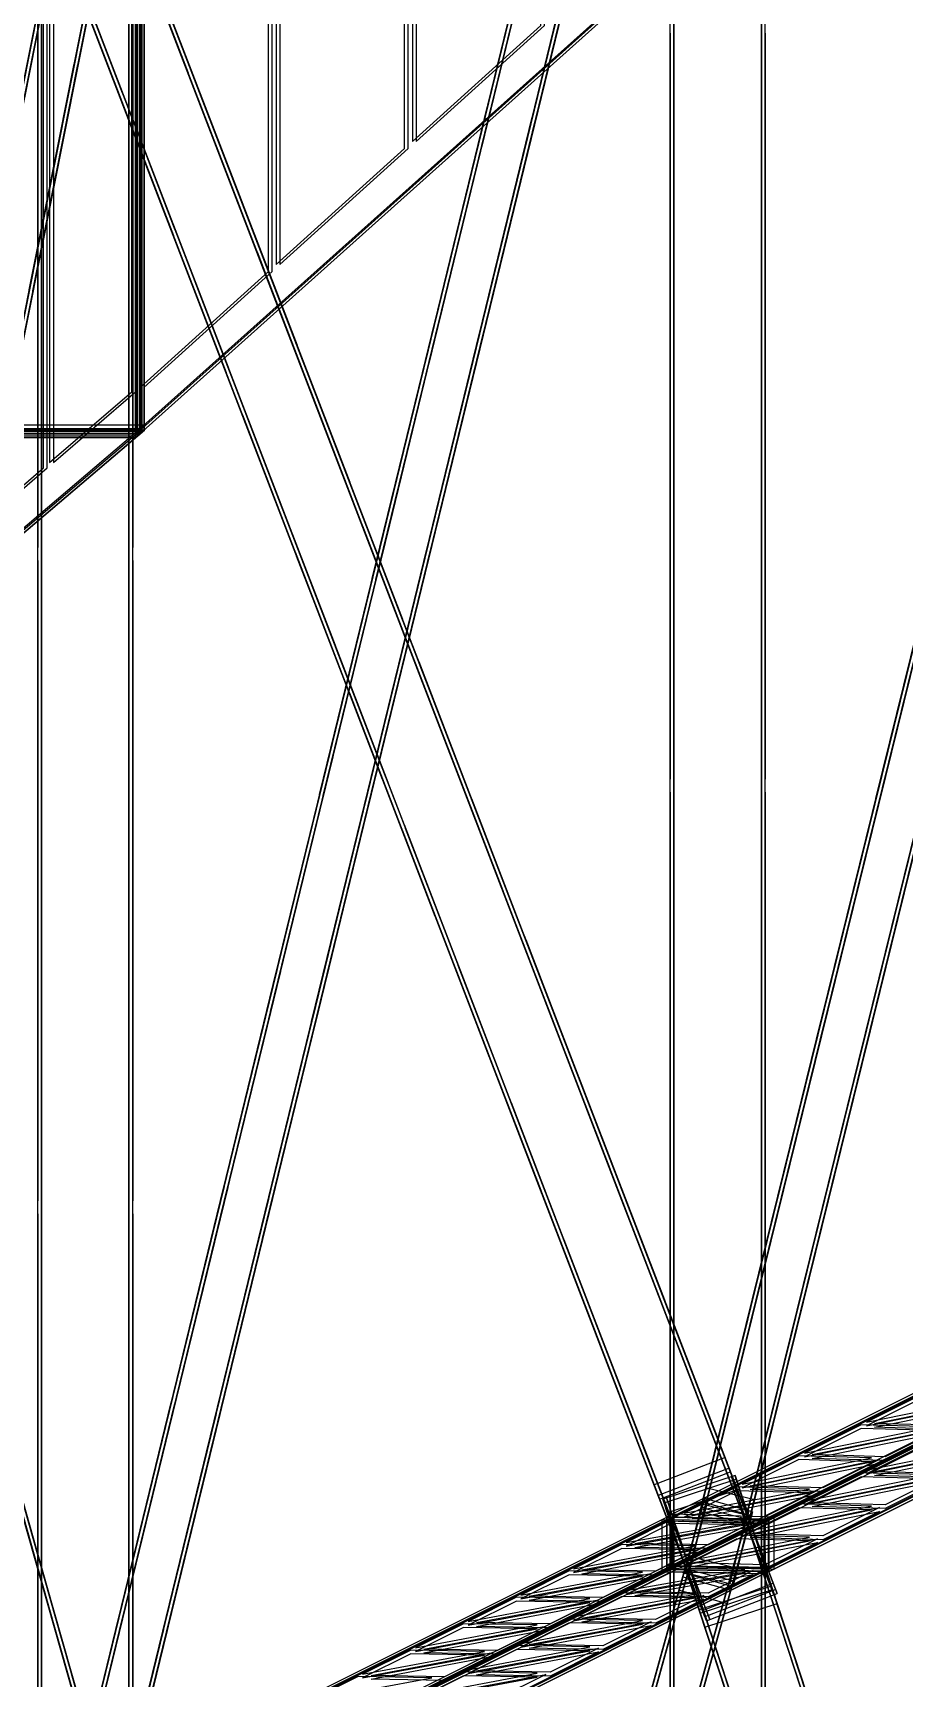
# Model space of a CAD drawing. Header units: millimetres. Extents: x -52000 to 48850, y -48850 to 51750.
# Drawn here: x 16280 to 19948, y 9019 to 15943 of the extents above; entities that cross this region are included whole.
import ezdxf

# ---------------------------------------------------------------- set-up
doc = ezdxf.new("R2010")
doc.units = ezdxf.units.MM
doc.layers.add('D-STR-STRC', color=7, linetype='Continuous', lineweight=25)

msp = doc.modelspace()

# ---------------------------------------------------------------- linework, layer by layer
at = {"layer": 'D-STR-STRC'}
for points in [[(22236.1, 22471.3), (22165.2, 22184.1), (19025.8, 9463.1), (19096.6, 9750.3)], [(22251.6, 22467.5), (22180.7, 22180.3), (19041.3, 9459.3), (19112.2, 9746.5)], [(22424.4, 22424.8), (22353.5, 22137.6), (19214.1, 9416.6), (19285, 9703.8)], [(22439.9, 22421), (22369.1, 22133.8), (19229.6, 9412.8), (19300.5, 9700)], [(19581.5, 16823.6), (19581.5, 19597.2), (16714.2, 16729.9), (16714.2, 14256.3)], [(19597.2, 16823.6), (19597.2, 19597.2), (16729.9, 16729.9), (16729.9, 14256.3)], [(19100, 19347.1), (19022.3, 19028.9), (16359.2, 8115.8), (16436.8, 8434)], [(19115.5, 19343.4), (19037.8, 19025.1), (16374.7, 8112), (16452.4, 8430.2)], [(19288.4, 19301.2), (19210.8, 18982.9), (16547.6, 8069.8), (16625.3, 8388)], [(19304, 19297.4), (19226.3, 18979.1), (16563.2, 8066), (16640.8, 8384.2)], [(18979.1, -19163.1), (18979.1, -19163.1), (18979.1, 19163.1), (18979.1, 19163.1)], [(19347.1, -19163.1), (19347.1, -19163.1), (19347.1, 19163.1), (19347.1, 19163.1)], [(18418, 15974.8), (18418, 18240.8), (17877.7, 17704.5), (17877.7, 15486.9)], [(18433.8, 15974.8), (18433.8, 18240.8), (17893.4, 17704.5), (17893.4, 15486.9)], [(17844.6, 15457), (17844.6, 17671.7), (17304.2, 17135.4), (17304.2, 14969)], [(17860.3, 15457), (17860.3, 17671.7), (17319.9, 17135.4), (17319.9, 14969)], [(17271.1, 14939.1), (17271.1, 17102.6), (16730.8, 16566.3), (16730.8, 14451.2)], [(17286.8, 14939.1), (17286.8, 17102.6), (16746.5, 16566.3), (16746.5, 14451.2)], [(19399.1, 9369.4), (19195.9, 9897.2), (16532.8, 16815.7), (16736, 16287.8)], [(19414, 9375.1), (19210.9, 9903), (16547.7, 16821.4), (16750.9, 16293.6)], [(16711.3, 16711.3), (14240.5, 16711.3), (14240.5, 14240.5), (16711.3, 14240.5)], [(16719.9, 16719.9), (14247.8, 16719.9), (14247.8, 14247.8), (16719.9, 14247.8)], [(16729.2, 16729.2), (14257, 16729.2), (14257, 14257), (16729.2, 14257)], [(16740.3, 16740.3), (14265.2, 16740.3), (14265.2, 14265.2), (16740.3, 14265.2)], [(16740.3, 16740.3), (14266.9, 16740.3), (14266.9, 14266.9), (16740.3, 14266.9)], [(16748.9, 16748.9), (14272.5, 16748.9), (14272.5, 14272.5), (16748.9, 14272.5)], [(16733.8, 14271.8), (16733.8, 16749.6), (15544.5, 15560.4), (15544.5, 13260.9)], [(16749.6, 14271.8), (16749.6, 16749.6), (15560.4, 15560.4), (15560.4, 13260.9)], [(19115.4, 9260.2), (18912.2, 9788), (16249.1, 16706.4), (16452.3, 16178.6)], [(19130.3, 9265.9), (18927.2, 9793.8), (16264, 16712.2), (16467.2, 16184.3)], [(16926.3, 15793.4), (16762.8, 16218.1), (16569.9, 16719.3)], [(16933, 15775.9), (16740.1, 16277.1), (16576.6, 16701.9)], [(16941.2, 15799.1), (16777.7, 16223.9), (16584.8, 16725.1)], [(16948, 15781.7), (16755, 16282.9), (16591.5, 16707.6)], [(16430.3, 16687.8), (16363.7, 16353.3), (14539.1, 7190.9), (14605.7, 7525.4)], [(16446, 16684.6), (16379.4, 16350.1), (14554.8, 7187.8), (14621.4, 7522.3)], [(16620.6, 16649.9), (16554, 16315.4), (14729.3, 7153), (14795.9, 7487.5)], [(16636.3, 16646.7), (16569.7, 16312.2), (14745, 7149.9), (14811.6, 7484.4)], [(16405.4, 16562.8), (16358.7, 16327.9), (16226.3, 15663.1)], [(16407.5, 16572.9), (16275.1, 15908.1), (16228.3, 15673.2)], [(16421.1, 16559.7), (16374.4, 16324.8), (16242, 15660)], [(16423.1, 16569.8), (16290.8, 15905), (16244, 15670)], [(16642.6, 15684.2), (16479.1, 16108.9), (16286.2, 16610.1)], [(16649.3, 15666.7), (16456.4, 16167.9), (16292.9, 16592.7)], [(16657.5, 15689.9), (16494, 16114.7), (16301.1, 16615.9)], [(16664.2, 15672.5), (16471.3, 16173.7), (16307.8, 16598.4)], [(16316, -16500), (16316, -16500), (16316, 16500), (16316, 16500)], [(16696.1, 14433.3), (16696.1, 16518.5), (16350.2, 16176.6), (16350.2, 14135.2)], [(16712, 14433.3), (16712, 16518.5), (16366.1, 16176.6), (16366.1, 14135.2)], [(16595.7, 16524.9), (16548.9, 16290), (16416.5, 15625.2)], [(16597.7, 16535), (16465.3, 15870.2), (16418.5, 15635.3)], [(16611.4, 16521.8), (16564.6, 16286.9), (16432.2, 15622.1)], [(16613.4, 16531.9), (16481, 15867.1), (16434.2, 15632.2)], [(16684, -16500), (16684, -16500), (16684, 16500), (16684, 16500)], [(18414.4, 16537.7), (18359.8, 16314.2), (18152.7, 15465.6)], [(18416, 16544.5), (18208.9, 15695.8), (18154.4, 15472.3)], [(18429.9, 16533.9), (18375.4, 16310.4), (18168.3, 15461.8)], [(18431.6, 16540.7), (18224.5, 15692.1), (18169.9, 15468.5)], [(18602.8, 16491.7), (18548.3, 16268.2), (18341.2, 15419.6)], [(18604.5, 16498.5), (18397.4, 15649.9), (18342.8, 15426.3)], [(18618.4, 16488), (18563.8, 16264.4), (18356.7, 15415.8)], [(18620, 16494.7), (18412.9, 15646.1), (18358.4, 15422.5)], [(16300, 13777.5), (16300, 13777.5), (16300, 16400), (16300, 16400)], [(16316, 13777.5), (16316, 13777.5), (16316, 16400), (16316, 16400)], [(16684, 13777.5), (16684, 13777.5), (16684, 16400), (16684, 16400)], [(16700, 13777.5), (16700, 13777.5), (16700, 16400), (16700, 16400)], [(16324.5, 14113), (16324.5, 16151.2), (15953.8, 15784.8), (15953.8, 13793.6)], [(16340.3, 14113), (16340.3, 16151.2), (15969.6, 15784.8), (15969.6, 13793.6)], [(17148.2, 15216.9), (16984.7, 15641.6), (16779.6, 16174.5)], [(17154.9, 15199.4), (16949.8, 15732.3), (16786.3, 16157)], [(17163.2, 15222.6), (16999.7, 15647.3), (16794.5, 16180.2)], [(17169.9, 15205.1), (16964.8, 15738), (16801.3, 16162.7)], [(16864.5, 15107.6), (16701, 15532.4), (16495.9, 16065.3)], [(16879.5, 15113.4), (16716, 15538.1), (16510.8, 16071)], [(16871.2, 15090.2), (16666.1, 15623), (16502.6, 16047.8)], [(16886.2, 15095.9), (16681.1, 15628.8), (16517.6, 16053.5)], [(18963.1, 12802.9), (18963.1, 12802.9), (18963.1, 15941.8), (18963.1, 15941.8)], [(18979.1, 12802.9), (18979.1, 12802.9), (18979.1, 15941.8), (18979.1, 15941.8)], [(19347.1, 12802.9), (19347.1, 12802.9), (19347.1, 15941.8), (19347.1, 15941.8)], [(19363.1, 12802.9), (19363.1, 12802.9), (19363.1, 15941.8), (19363.1, 15941.8)], [(16451.9, 15802.9), (16405.1, 15568), (16264.5, 14861.7)], [(16453.9, 15813), (16313.3, 15106.7), (16266.5, 14871.7)], [(16467.6, 15799.8), (16420.8, 15564.8), (16280.2, 14858.5)], [(16469.6, 15809.9), (16329, 15103.6), (16282.2, 14868.6)], [(17370.2, 14640.3), (17206.7, 15065.1), (17001.5, 15597.9)], [(17385.1, 14646.1), (17221.6, 15070.8), (17016.5, 15603.7)], [(17391.8, 14628.6), (17186.7, 15161.5), (17023.2, 15586.2)], [(18192.4, 15628.3), (18137.9, 15404.8), (17930.8, 14556.2)], [(18194.1, 15635), (17987, 14786.4), (17932.5, 14562.9)], [(18208, 15624.5), (18153.4, 15401), (17946.4, 14552.4)], [(18209.6, 15631.3), (18002.5, 14782.6), (17948, 14559.1)], [(18380.9, 15582.3), (18326.4, 15358.8), (18119.3, 14510.2)], [(18382.6, 15589.1), (18175.5, 14740.4), (18120.9, 14516.9)], [(18398.1, 15585.3), (18191, 14736.6), (18136.5, 14513.1)], [(17376.9, 14622.9), (17171.8, 15155.7), (17008.3, 15580.5)], [(18396.5, 15578.5), (18341.9, 15355), (18134.8, 14506.4)], [(17086.4, 14531.1), (16922.9, 14955.9), (16717.8, 15488.7)], [(17093.2, 14513.6), (16888.1, 15046.5), (16724.6, 15471.3)], [(17101.4, 14536.9), (16937.9, 14961.6), (16732.8, 15494.5)], [(17108.1, 14519.4), (16903, 15052.3), (16739.5, 15477)], [(16299.9, 15039.4), (16253.1, 14804.4), (16112.4, 14098.1)], [(16301.9, 15049.5), (16161.2, 14343.2), (16114.4, 14108.2)], [(16315.6, 15036.3), (16268.8, 14801.3), (16128.1, 14095)], [(16317.6, 15046.3), (16176.9, 14340), (16130.1, 14105.1)], [(17607, 14069.5), (17443.5, 14494.3), (17238.4, 15027.1)], [(16716.3, 8015.5), (16560.8, 8563.1), (14736.1, 14988.5), (14891.6, 14440.9)], [(16731.7, 8019.9), (16576.2, 8567.5), (14751.5, 14992.9), (14907, 14445.3)], [(17592.1, 14063.8), (17428.6, 14488.5), (17223.5, 15021.4)], [(17598.8, 14046.3), (17393.7, 14579.2), (17230.2, 15003.9)], [(17613.7, 14052.1), (17408.6, 14584.9), (17245.1, 15009.7)], [(17308.4, 13954.6), (17144.9, 14379.3), (16939.8, 14912.2)], [(17315.1, 13937.1), (17110, 14470), (16946.5, 14894.7)], [(17323.3, 13960.3), (17159.8, 14385.1), (16954.7, 14917.9)], [(17330, 13942.9), (17124.9, 14475.7), (16961.4, 14900.5)], [(17970.5, 14718.9), (17916, 14495.4), (17708.9, 13646.7)], [(17972.2, 14725.6), (17765.1, 13877), (17710.5, 13653.5)], [(17986.1, 14715.1), (17931.5, 14491.6), (17724.4, 13642.9)], [(17987.7, 14721.8), (17780.6, 13873.2), (17726.1, 13649.7)], [(18159, 14672.9), (18104.4, 14449.4), (17897.4, 13600.7)], [(18160.6, 14679.6), (17953.5, 13831), (17899, 13607.5)], [(18174.5, 14669.1), (18120, 14445.6), (17912.9, 13596.9)], [(18176.2, 14675.8), (17969.1, 13827.2), (17914.5, 13603.7)], [(17814, 13487.2), (17650.5, 13912), (17445.4, 14444.9)], [(17820.7, 13469.8), (17615.6, 14002.6), (17452.1, 14427.4)], [(17828.9, 13493), (17665.4, 13917.7), (17460.3, 14450.6)], [(17835.7, 13475.5), (17630.5, 14008.4), (17467, 14433.1)], [(17530.3, 13378), (17366.8, 13802.8), (17161.7, 14335.6)], [(17545.2, 13383.8), (17381.7, 13808.5), (17176.6, 14341.4)], [(14256.3, 14256.3), (16729.9, 14256.3), (16729.9, 14276.3), (14256.3, 14276.3)], [(14271.8, 14271.8), (16749.6, 14271.8), (16749.6, 14291.8), (14271.8, 14291.8)], [(17537, 13360.6), (17331.9, 13893.4), (17168.4, 14318.2)], [(17552, 13366.3), (17346.8, 13899.2), (17183.3, 14323.9)], [(18035.9, 12910.7), (17872.4, 13335.5), (17667.3, 13868.3)], [(18042.7, 12893.2), (17837.5, 13426.1), (17674, 13850.9)], [(18050.9, 12916.5), (17887.4, 13341.2), (17682.3, 13874.1)], [(18057.6, 12899), (17852.5, 13431.9), (17689, 13856.6)], [(20124, 13913.3), (19879.4, 12922.2), (19829.6, 12720.5)], [(20124.1, 13913.6), (20074.3, 13711.9), (19829.7, 12720.7)], [(20139.6, 13909.7), (20089.8, 13708), (19845.2, 12716.9)], [(20139.6, 13909.5), (19894.9, 12918.3), (19845.2, 12716.6)], [(17748.6, 13809.5), (17694, 13585.9), (17487, 12737.3)], [(17750.2, 13816.2), (17543.1, 12967.6), (17488.6, 12744)], [(17764.1, 13805.7), (17709.6, 13582.1), (17502.5, 12733.5)], [(17765.8, 13812.4), (17558.7, 12963.8), (17504.1, 12740.2)], [(16300, 11027.5), (16300, 11027.5), (16300, 13722.5), (16300, 13722.5)], [(16316, 11027.5), (16316, 11027.5), (16316, 13722.5), (16316, 13722.5)], [(16684, 11027.5), (16684, 11027.5), (16684, 13722.5), (16684, 13722.5)], [(16700, 11027.5), (16700, 11027.5), (16700, 13722.5), (16700, 13722.5)], [(17752.2, 12801.5), (17588.7, 13226.2), (17383.6, 13759.1)], [(17759, 12784), (17553.8, 13316.9), (17390.3, 13741.6)], [(17767.2, 12807.2), (17603.7, 13232), (17398.5, 13764.9)], [(17773.9, 12789.8), (17568.8, 13322.6), (17405.3, 13747.4)], [(17937.1, 13763.5), (17882.5, 13539.9), (17675.4, 12691.3)], [(17938.7, 13770.2), (17731.6, 12921.6), (17677.1, 12698)], [(17952.6, 13759.7), (17898.1, 13536.1), (17691, 12687.5)], [(17954.2, 13766.4), (17747.2, 12917.8), (17692.6, 12694.2)], [(18272.8, 12339.9), (18109.3, 12764.7), (17904.2, 13297.5)], [(18257.9, 12334.2), (18094.4, 12758.9), (17889.2, 13291.8)], [(18264.6, 12316.7), (18059.5, 12849.6), (17896, 13274.3)], [(18279.5, 12322.5), (18074.4, 12855.3), (17910.9, 13280.1)], [(17974.2, 12225), (17810.7, 12649.7), (17605.5, 13182.6)], [(17980.9, 12207.5), (17775.8, 12740.4), (17612.3, 13165.1)], [(17989.1, 12230.7), (17825.6, 12655.5), (17620.5, 13188.3)], [(17995.8, 12213.2), (17790.7, 12746.1), (17627.2, 13170.9)], [(17526.7, 12900), (17472.1, 12676.5), (17265, 11827.9)], [(17528.3, 12906.8), (17321.2, 12058.1), (17266.7, 11834.6)], [(17542.2, 12896.2), (17487.7, 12672.7), (17280.6, 11824.1)], [(17543.9, 12903), (17336.8, 12054.3), (17282.2, 11830.8)], [(17715.1, 12854), (17660.6, 12630.5), (17453.5, 11781.9)], [(17716.8, 12860.8), (17509.7, 12012.1), (17455.1, 11788.6)], [(17730.7, 12850.2), (17676.1, 12626.7), (17469, 11778.1)], [(17732.3, 12857), (17525.2, 12008.4), (17470.7, 11784.8)], [(19862.4, 12853.3), (19617.8, 11862.1), (19568, 11660.4)], [(19862.5, 12853.5), (19812.7, 12651.8), (19568.1, 11660.6)], [(19877.9, 12849.4), (19633.3, 11858.3), (19583.5, 11656.5)], [(19878, 12849.7), (19828.2, 12647.9), (19583.6, 11656.8)], [(18963.1, 9609.1), (18963.1, 9609.1), (18963.1, 12747.9), (18963.1, 12747.9)], [(18979.1, 9609.1), (18979.1, 9609.1), (18979.1, 12747.9), (18979.1, 12747.9)], [(19347.1, 9609.1), (19347.1, 9609.1), (19347.1, 12747.9), (19347.1, 12747.9)], [(19363.1, 9609.1), (19363.1, 9609.1), (19363.1, 12747.9), (19363.1, 12747.9)], [(20050.8, 12807), (20001, 12605.3), (19756.4, 11614.1)], [(20050.8, 12806.8), (19806.1, 11815.6), (19756.4, 11613.9)], [(20066.3, 12802.9), (19821.7, 11811.8), (19771.9, 11610.1)], [(20066.3, 12803.2), (20016.6, 12601.5), (19772, 11610.3)], [(18479.8, 11757.6), (18316.3, 12182.4), (18111.2, 12715.2)], [(18486.5, 11740.2), (18281.4, 12273), (18117.9, 12697.8)], [(18494.7, 11763.4), (18331.2, 12188.1), (18126.1, 12721)], [(18501.4, 11745.9), (18296.3, 12278.8), (18132.8, 12703.5)], [(18196.1, 11648.4), (18032.6, 12073.2), (17827.5, 12606)], [(18211, 11654.2), (18047.5, 12078.9), (17842.4, 12611.8)], [(18202.8, 11631), (17997.7, 12163.8), (17834.2, 12588.6)], [(18217.7, 11636.7), (18012.6, 12169.6), (17849.1, 12594.3)], [(18701.7, 11181.1), (18538.2, 11605.8), (18333.1, 12138.7)], [(18708.4, 11163.6), (18503.3, 11696.5), (18339.8, 12121.2)], [(18716.7, 11186.8), (18553.2, 11611.6), (18348, 12144.5)], [(18723.4, 11169.4), (18518.3, 11702.2), (18354.8, 12127)], [(17304.7, 11990.6), (17250.2, 11767.1), (17043.1, 10918.4)], [(17306.4, 11997.3), (17099.3, 11148.7), (17044.7, 10925.2)], [(17320.3, 11986.8), (17265.7, 11763.3), (17058.6, 10914.6)], [(17321.9, 11993.5), (17114.8, 11144.9), (17060.3, 10921.4)], [(18418, 11071.9), (18254.5, 11496.6), (18049.4, 12029.5)], [(18424.7, 11054.4), (18219.6, 11587.3), (18056.1, 12012)], [(18432.9, 11077.6), (18269.4, 11502.4), (18064.3, 12035.2)], [(18439.7, 11060.2), (18234.5, 11593), (18071, 12017.8)], [(17493.2, 11944.6), (17438.7, 11721.1), (17231.6, 10872.4)], [(17494.9, 11951.3), (17287.8, 11102.7), (17233.2, 10879.2)], [(17508.8, 11940.8), (17454.2, 11717.3), (17247.1, 10868.7)], [(17510.4, 11947.6), (17303.3, 11098.9), (17248.8, 10875.4)], [(19600.8, 11793.2), (19356.2, 10802), (19306.4, 10600.3)], [(19600.8, 11793.4), (19551.1, 11591.7), (19306.5, 10600.5)], [(19616.3, 11789.3), (19371.7, 10798.2), (19321.9, 10596.5)], [(19616.4, 11789.6), (19566.6, 11587.9), (19322, 10596.7)], [(19789.1, 11746.7), (19544.5, 10755.5), (19494.7, 10553.8)], [(19789.2, 11746.9), (19739.4, 11545.2), (19494.8, 10554)], [(19804.7, 11743.1), (19754.9, 11541.4), (19510.3, 10550.2)], [(19804.7, 11742.9), (19560.1, 10751.7), (19510.3, 10550)], [(18938.6, 10610.3), (18775.1, 11035.1), (18570, 11567.9)], [(18923.6, 10604.6), (18760.1, 11029.3), (18555, 11562.2)], [(18930.4, 10587.1), (18725.3, 11120), (18561.8, 11544.7)], [(18945.3, 10592.8), (18740.2, 11125.7), (18576.7, 11550.5)], [(18639.9, 10495.4), (18476.4, 10920.1), (18271.3, 11453)], [(18646.7, 10477.9), (18441.5, 11010.8), (18278, 11435.5)], [(18654.9, 10501.1), (18491.4, 10925.8), (18286.3, 11458.7)], [(18661.6, 10483.6), (18456.5, 11016.5), (18293, 11441.3)], [(22516.5, 11254.3), (22088.6, 11266.6), (18949.2, 9696.9), (19377.1, 9684.6)], [(22516.5, 11238.5), (22088.6, 11250.8), (18949.2, 9681), (19377.1, 9668.7)], [(17082.8, 11081.2), (17028.3, 10857.6), (16821.2, 10009)], [(17084.5, 11087.9), (16877.4, 10239.3), (16822.8, 10015.8)], [(17100, 11084.1), (16892.9, 10235.5), (16838.4, 10012)], [(17098.4, 11077.4), (17043.8, 10853.8), (16836.7, 10005.2)], [(17271.3, 11035.2), (17216.7, 10811.7), (17009.6, 9963)], [(17272.9, 11041.9), (17065.8, 10193.3), (17011.3, 9969.8)], [(17286.8, 11031.4), (17232.3, 10807.9), (17025.2, 9959.2)], [(17288.5, 11038.1), (17081.4, 10189.5), (17026.8, 9966)], [(22516.5, 11051.8), (22088.6, 11064.1), (18949.2, 9494.4), (19377.1, 9482.1)], [(22516.5, 11035.9), (22088.6, 11048.2), (18949.2, 9478.5), (19377.1, 9466.2)], [(16300, 8277.5), (16300, 8277.5), (16300, 10972.5), (16300, 10972.5)], [(16316, 8277.5), (16316, 8277.5), (16316, 10972.5), (16316, 10972.5)], [(16684, 8277.5), (16684, 8277.5), (16684, 10972.5), (16684, 10972.5)], [(16700, 8277.5), (16700, 8277.5), (16700, 10972.5), (16700, 10972.5)], [(19145.6, 10028), (18982.1, 10452.8), (18777, 10985.6)], [(19152.3, 10010.6), (18947.2, 10543.4), (18783.7, 10968.2)], [(19160.5, 10033.8), (18997, 10458.5), (18791.9, 10991.4)], [(19167.2, 10016.3), (18962.1, 10549.2), (18798.6, 10973.9)], [(18861.9, 9918.8), (18698.4, 10343.6), (18493.3, 10876.4)], [(18876.8, 9924.6), (18713.3, 10349.3), (18508.2, 10882.2)], [(18868.6, 9901.4), (18663.5, 10434.2), (18500, 10859)], [(18883.5, 9907.1), (18678.4, 10440), (18514.9, 10864.7)], [(19339.2, 10733.3), (19289.4, 10531.6), (19057.2, 9590.4)], [(19339.2, 10733.1), (19106.9, 9791.9), (19057.1, 9590.2)], [(19354.7, 10729.3), (19122.4, 9788.1), (19072.6, 9586.3)], [(19354.8, 10729.5), (19305, 10527.8), (19072.7, 9586.6)], [(19527.6, 10686.8), (19477.8, 10485.1), (19245.5, 9543.9)], [(19527.5, 10686.6), (19295.2, 9745.4), (19245.5, 9543.7)], [(19543.1, 10683), (19493.3, 10481.3), (19261, 9540.1)], [(19543, 10682.8), (19310.8, 9741.6), (19261, 9539.9)], [(19355.3, 9483.2), (19191.8, 9907.9), (18998.9, 10409.1)], [(19362, 9465.7), (19169.1, 9966.9), (19005.6, 10391.6)], [(19370.2, 9488.9), (19206.7, 9913.6), (19013.8, 10414.8)], [(19377, 9471.4), (19184, 9972.6), (19020.5, 10397.4)], [(19071.6, 9373.9), (18908.1, 9798.7), (18715.2, 10299.9)], [(19078.3, 9356.5), (18885.4, 9857.7), (18721.9, 10282.4)], [(19086.5, 9379.7), (18923, 9804.4), (18730.1, 10305.6)], [(19093.3, 9362.2), (18900.3, 9863.4), (18736.8, 10288.2)], [(20334.5, 10207), (20028.2, 10215.8), (19789.9, 10096.7)], [(20334.5, 10191.1), (20028.2, 10200), (19789.9, 10080.8)], [(20367.7, 10200.5), (20129.4, 10081.4), (19823.1, 10090.2)], [(20367.7, 10184.6), (20129.4, 10065.5), (19823.1, 10074.3)], [(16860.9, 10171.7), (16806.3, 9948.2), (16599.2, 9099.6)], [(16862.5, 10178.5), (16655.4, 9329.9), (16600.9, 9106.3)], [(16876.4, 10168), (16821.9, 9944.4), (16614.8, 9095.8)], [(16878.1, 10174.7), (16671, 9326.1), (16616.4, 9102.5)], [(17049.4, 10125.8), (16994.8, 9902.2), (16787.7, 9053.6)], [(17051, 10132.5), (16843.9, 9283.9), (16789.4, 9060.3)], [(17064.9, 10122), (17010.3, 9898.4), (16803.3, 9049.8)], [(17066.5, 10128.7), (16859.4, 9280.1), (16804.9, 9056.5)], [(16388.1, 9171.2), (16262.9, 9611.9), (16123.4, 10103.4)], [(16393.4, 9152.5), (16253.8, 9644), (16128.7, 10084.7)], [(16403.5, 9175.6), (16278.3, 9616.3), (16138.8, 10107.7)], [(16408.8, 9156.9), (16269.2, 9648.4), (16144.1, 10089)], [(20072.9, 10076.2), (19766.5, 10085), (19528.2, 9965.9)], [(20072.9, 10060.3), (19766.5, 10069.1), (19528.2, 9950)], [(20106.1, 10069.7), (19867.8, 9950.6), (19561.5, 9959.4)], [(20106.1, 10053.8), (19867.8, 9934.7), (19561.5, 9943.5)], [(20334.5, 10004.5), (20028.2, 10013.3), (19789.9, 9894.2)], [(20334.5, 9988.6), (20028.2, 9997.4), (19789.9, 9878.3)], [(20367.7, 9998), (20129.4, 9878.8), (19823.1, 9887.7)], [(20367.7, 9982.1), (20129.4, 9863), (19823.1, 9871.8)], [(19098.6, 9303.8), (19397.2, 9418.8), (19194, 9946.6), (18895.4, 9831.7)], [(18918.6, 9771.5), (19217.2, 9886.5), (19210.9, 9903), (18912.2, 9788)], [(19115.4, 9260.2), (19414, 9375.1), (19210.9, 9903), (18912.2, 9788)], [(19811.2, 9945.4), (19504.9, 9954.2), (19266.6, 9835.1)], [(19811.2, 9929.5), (19504.9, 9938.3), (19266.6, 9819.2)], [(19844.5, 9938.9), (19606.2, 9819.8), (19299.9, 9828.6)], [(19844.5, 9923), (19606.2, 9803.9), (19299.9, 9812.7)], [(18937.3, 9757), (19241.4, 9856.7), (19236.4, 9871.7), (18932.4, 9772)], [(19089.8, 9291.5), (19393.9, 9391.1), (19236.4, 9871.7), (18932.4, 9772)], [(22518.1, -195.5), (22360.7, 285.1), (19221.2, 9866.7), (19378.7, 9386.1)], [(22533.3, -190.5), (22375.9, 290.1), (19236.4, 9871.7), (19393.9, 9391.1)], [(20072.9, 9873.7), (19766.5, 9882.5), (19528.2, 9763.3)], [(20072.9, 9857.8), (19766.5, 9866.6), (19528.2, 9747.5)], [(20106.1, 9867.2), (19867.8, 9748), (19561.5, 9756.8)], [(20106.1, 9851.3), (19867.8, 9732.2), (19561.5, 9741)], [(19107.8, 9774.6), (19016.1, 9444.7), (16353, -136.8), (16444.7, 193.1)], [(19123.2, 9770.3), (19031.5, 9440.4), (16368.4, -141.1), (16460.1, 188.8)], [(22229.2, -290.1), (22071.8, 190.5), (18932.4, 9772), (19089.8, 9291.5)], [(22244.5, -285.1), (22087, 195.5), (18947.6, 9777), (19105, 9296.4)], [(19108.9, 9233.2), (19413, 9332.9), (19255.5, 9813.4), (18951.4, 9713.8)], [(19310.1, 9718.4), (19107.8, 9774.6), (19016.1, 9444.7), (19218.4, 9388.5)], [(19549.6, 9814.6), (19243.3, 9823.4), (19021.9, 9712.7)], [(19549.6, 9798.7), (19243.3, 9807.5), (19021.9, 9696.8)], [(19317.5, 9768.9), (19113.6, 9819.2), (19042.8, 9532), (19246.6, 9481.7)], [(19582.9, 9808.1), (19361.5, 9697.4), (19055.2, 9706.2)], [(19582.9, 9792.2), (19361.5, 9681.5), (19055.2, 9690.3)], [(19310.1, 9718.4), (19107.8, 9774.6), (19103.4, 9758.9), (19305.8, 9702.7)], [(19379.3, 9687.2), (18947, 9694.9), (16283.8, 8363.4), (16716.2, 8355.6)], [(19294.7, 9722.7), (19203, 9392.8), (16539.9, -188.8), (16631.6, 141.1)], [(19310.1, 9718.4), (19218.4, 9388.5), (16555.3, -193.1), (16647, 136.8)], [(18966.6, 9475.6), (18966.6, 9694.6), (18947, 9694.9), (18947, 9475.9)], [(19379.3, 9468.2), (19379.3, 9687.2), (18947, 9694.9), (18947, 9475.9)], [(18968.6, 9477.9), (18968.6, 9696.4), (18949.2, 9696.9), (18949.2, 9478.5)], [(19377.1, 9466.2), (19377.1, 9684.6), (18949.2, 9696.9), (18949.2, 9478.5)], [(19400.4, 9477.9), (19400.4, 9696.3), (18972.5, 9708.6), (18972.5, 9490.2)], [(19294.6, 9662.6), (19092.3, 9718.8), (19000.6, 9388.9), (19202.9, 9332.7)], [(19300.5, 9700), (19096.6, 9750.3), (19025.8, 9463.1), (19229.6, 9412.8)], [(19300.5, 9700), (19096.6, 9750.3), (19093.3, 9736.6), (19297.1, 9686.3)], [(19614.2, 8667.5), (19487.5, 9054.2), (19258.8, 9752.2)], [(19616.6, 8659.9), (19387.9, 9357.9), (19261.2, 9744.6)], [(19811.2, 9742.9), (19504.9, 9751.7), (19266.6, 9632.5)], [(19811.2, 9727), (19504.9, 9735.8), (19266.6, 9616.7)], [(19629.4, 8672.5), (19502.7, 9059.2), (19274, 9757.2)], [(19631.9, 8664.9), (19403.2, 9362.9), (19276.4, 9749.6)], [(19844.5, 9736.4), (19606.2, 9617.2), (19299.9, 9626)], [(19844.5, 9720.5), (19606.2, 9601.3), (19299.9, 9610.1)], [(19379.3, 9671.3), (18947, 9679), (16283.8, 8347.5), (16716.2, 8339.7)], [(19277.2, 9679.4), (18967.7, 9684.9), (18777.8, 9590)], [(19277.2, 9663.5), (18967.7, 9669), (18777.8, 9574.1)], [(19313, 9674.4), (19123.2, 9579.5), (18813.7, 9585)], [(19313, 9658.5), (19123.2, 9563.6), (18813.7, 9569.1)], [(19073.7, 9652.1), (19009.3, 9420.4), (18814.2, 8718.1)], [(19076.6, 9662.3), (18881.4, 8960.1), (18817, 8728.4)], [(19089.2, 9647.8), (19024.8, 9416.1), (18829.6, 8713.9)], [(19092, 9658), (18896.8, 8955.8), (18832.4, 8724.1)], [(19360.7, 9458.9), (19360.7, 9677.9), (18928.4, 9685.6), (18928.4, 9466.6)], [(19325.3, 8572.8), (19198.6, 8959.6), (18969.9, 9657.6)], [(19327.8, 8565.3), (19099.1, 9263.3), (18972.3, 9650)], [(19340.5, 8577.8), (19213.8, 8964.5), (18985.1, 9662.5)], [(19343, 8570.2), (19114.3, 9268.2), (18987.6, 9655)], [(19377.1, 9466.2), (19377.1, 9684.6), (19357.6, 9685.2), (19357.6, 9466.8)], [(19379.3, 9468.2), (19379.3, 9687.2), (19359.6, 9687.5), (19359.6, 9468.5)], [(16540.1, 8635.8), (16415, 9076.4), (16275.4, 9567.9)], [(16555.5, 8640.2), (16430.4, 9080.8), (16290.8, 9572.3)], [(19068.7, 9575.2), (18759.2, 9580.7), (18555.9, 9479.1)], [(19068.7, 9559.2), (18759.2, 9564.8), (18555.9, 9463.1)], [(19104.6, 9570.2), (18901.2, 9468.5), (18591.7, 9474.1)], [(19260.7, 9600.1), (19196.3, 9368.4), (19001.1, 8666.2)], [(19263.5, 9610.4), (19068.3, 8908.1), (19003.9, 8676.4)], [(19276.1, 9595.8), (19211.7, 9364.1), (19016.5, 8661.9)], [(19278.9, 9606.1), (19083.7, 8903.9), (19019.3, 8672.1)], [(19549.6, 9612.1), (19243.3, 9620.9), (19021.9, 9510.2)], [(19549.6, 9596.2), (19243.3, 9605), (19021.9, 9494.3)], [(19582.9, 9605.6), (19361.5, 9494.9), (19055.2, 9503.7)], [(19582.9, 9589.7), (19361.5, 9479), (19055.2, 9487.8)], [(16545.5, 8617.1), (16405.9, 9108.6), (16280.7, 9549.2)], [(19379.3, 9484.1), (18947, 9491.9), (16283.8, 8160.3), (16716.2, 8152.5)], [(16560.8, 8621.4), (16421.3, 9112.9), (16296.1, 9553.6)], [(19104.6, 9554.3), (18901.2, 9452.6), (18591.7, 9458.2)], [(18963.1, 6415.2), (18963.1, 6415.2), (18963.1, 9554.1), (18963.1, 9554.1)], [(18979.1, 6415.2), (18979.1, 6415.2), (18979.1, 9554.1), (18979.1, 9554.1)], [(19347.1, 6415.2), (19347.1, 6415.2), (19347.1, 9554.1), (19347.1, 9554.1)], [(19363.1, 6415.2), (19363.1, 6415.2), (19363.1, 9554.1), (19363.1, 9554.1)], [(19379.3, 9468.2), (18947, 9475.9), (16283.8, 8144.4), (16716.2, 8136.6)], [(18846.8, 9464.2), (18537.3, 9469.8), (18334, 9368.1)], [(18846.8, 9448.3), (18537.3, 9453.8), (18334, 9352.2)], [(18882.6, 9459.2), (18679.3, 9357.6), (18369.8, 9363.1)], [(18882.6, 9443.3), (18679.3, 9341.6), (18369.8, 9347.2)], [(19277.2, 9476.3), (18967.7, 9481.9), (18777.8, 9386.9)], [(19277.2, 9460.4), (18967.7, 9465.9), (18777.8, 9371)], [(19313, 9471.3), (19123.2, 9376.4), (18813.7, 9382)], [(19313, 9455.4), (19123.2, 9360.5), (18813.7, 9366)], [(19222.8, 9404.2), (19020.5, 9460.4), (19016.1, 9444.7), (19218.4, 9388.5)], [(19233, 9426.5), (19029.1, 9476.8), (19025.8, 9463.1), (19229.6, 9412.8)], [(18624.9, 9353.2), (18315.4, 9358.8), (18112.1, 9257.1)], [(19068.7, 9372.1), (18759.2, 9377.6), (18555.9, 9276)], [(19068.7, 9356.2), (18759.2, 9361.7), (18555.9, 9260)], [(19104.6, 9367.1), (18901.2, 9265.4), (18591.7, 9271)], [(19104.6, 9351.2), (18901.2, 9249.5), (18591.7, 9255.1)], [(19089.8, 9291.5), (19393.9, 9391.1), (19389, 9406.1), (19084.9, 9306.5)], [(19115.4, 9260.2), (19414, 9375.1), (19407.7, 9391.6), (19109.1, 9276.7)], [(18624.9, 9337.3), (18315.4, 9342.9), (18112.1, 9241.2)], [(18660.7, 9348.3), (18457.4, 9246.6), (18147.9, 9252.2)], [(18660.7, 9332.3), (18457.4, 9230.7), (18147.9, 9236.2)], [(16639, 9262.3), (16584.4, 9038.8), (16388.1, 8234.2)], [(16640.6, 9269.1), (16444.3, 8464.5), (16389.7, 8241)], [(16654.5, 9258.5), (16600, 9035), (16403.6, 8230.4)], [(16656.1, 9265.3), (16459.8, 8460.7), (16405.3, 8237.2)], [(16827.4, 9216.3), (16772.9, 8992.8), (16576.5, 8188.2)], [(16829.1, 9223.1), (16632.7, 8418.5), (16578.2, 8195)], [(16843, 9212.5), (16788.4, 8989), (16592.1, 8184.5)], [(16844.6, 9219.3), (16648.3, 8414.7), (16593.7, 8191.2)], [(18402.9, 9242.3), (18093.4, 9247.8), (17890.1, 9146.2)], [(18402.9, 9226.4), (18093.4, 9231.9), (17890.1, 9130.2)], [(18438.8, 9237.3), (18235.5, 9135.6), (17926, 9141.2)], [(18438.8, 9221.4), (18235.5, 9119.7), (17926, 9125.3)], [(18846.8, 9261.1), (18537.3, 9266.7), (18334, 9165)], [(18846.8, 9245.2), (18537.3, 9250.7), (18334, 9149.1)], [(18882.6, 9256.1), (18679.3, 9154.5), (18369.8, 9160)], [(18882.6, 9240.2), (18679.3, 9138.6), (18369.8, 9144.1)], [(18624.9, 9150.2), (18315.4, 9155.7), (18112.1, 9054)], [(18660.7, 9145.2), (18457.4, 9043.5), (18147.9, 9049.1)], [(18181, 9131.3), (17871.5, 9136.9), (17668.2, 9035.2)], [(18181, 9115.4), (17871.5, 9120.9), (17668.2, 9019.3)], [(18216.9, 9126.3), (18013.5, 9024.7), (17704, 9030.2)], [(18216.9, 9110.4), (18013.5, 9008.7), (17704, 9014.3)], [(18624.9, 9134.2), (18315.4, 9139.8), (18112.1, 9038.1)], [(18660.7, 9129.3), (18457.4, 9027.6), (18147.9, 9033.1)], [(16683.1, 8132.2), (16558, 8572.9), (16427.5, 9032.5)], [(16698.5, 8136.6), (16573.4, 8577.2), (16442.9, 9036.9)], [(17959.1, 9020.4), (17649.6, 9025.9), (17446.3, 8924.2)], [(18402.9, 9039.2), (18093.4, 9044.7), (17890.1, 8943.1)], [(18402.9, 9023.3), (18093.4, 9028.8), (17890.1, 8927.2)], [(18438.8, 9034.2), (18235.5, 8932.6), (17926, 8938.1)]]:
    msp.add_lwpolyline(points, close=True, dxfattribs=at)
for points in [[(22232.7, 22457.6), (19093.3, 9736.6)], [(22236.1, 22471.3), (19096.6, 9750.3)], [(22436.6, 22407.3), (19297.1, 9686.3)], [(22439.9, 22421), (19300.5, 9700)], [(22165.2, 22184.1), (19025.8, 9463.1)], [(22168.6, 22197.8), (19029.1, 9476.8)], [(22369.1, 22133.8), (19229.6, 9412.8)], [(22372.4, 22147.5), (19233, 9426.5)], [(19096.3, 19332), (16433.1, 8418.9)], [(19100, 19347.1), (16436.8, 8434)], [(19300.3, 19282.2), (16637.1, 8369.1)], [(19304, 19297.4), (16640.8, 8384.2)], [(18963.1, -19163.1), (18963.1, 19163.1)], [(19363.1, -19163.1), (19363.1, 19163.1)], [(19026, 19044.1), (16362.9, 8130.9)], [(19022.3, 19028.9), (16359.2, 8115.8)], [(19226.3, 18979.1), (16563.2, 8066)], [(19230, 18994.3), (16566.9, 8081.1)], [(19597.2, 16843.6), (16729.9, 14276.3)], [(19210.9, 9903), (16547.7, 16821.4)], [(19217.2, 9886.5), (16554.1, 16804.9)], [(19597.2, 16823.6), (16729.9, 14256.3)], [(18912.2, 9788), (16249.1, 16706.4)], [(18918.6, 9771.5), (16255.4, 16689.9)], [(16427.2, 16671.8), (14602.5, 7509.5)], [(16430.3, 16687.8), (14605.7, 7525.4)], [(16633.1, 16630.8), (14808.5, 7468.5)], [(16636.3, 16646.7), (14811.6, 7484.4)], [(16300, -16500), (16300, 16500)], [(16700, -16500), (16700, 16500)], [(16363.7, 16353.3), (14539.1, 7190.9)], [(16366.9, 16369.2), (14542.2, 7206.9)], [(16569.7, 16312.2), (14745, 7149.9)], [(16572.8, 16328.2), (14748.2, 7165.8)], [(19407.7, 9391.6), (16744.6, 16310.1)], [(19414, 9375.1), (16750.9, 16293.6)], [(19109.1, 9276.7), (16445.9, 16195.1)], [(19115.4, 9260.2), (16452.3, 16178.6)], [(16576.2, 8567.5), (14751.5, 14992.9)], [(16581, 8550.4), (14756.4, 14975.7)], [(16726.8, 8037), (14902.2, 14462.4)], [(16731.7, 8019.9), (14907, 14445.3)], [(16749.6, 14291.8), (15560.4, 13280.9)], [(16749.6, 14271.8), (15560.4, 13260.9)], [(16740.3, 14266.9), (16729.2, 14257)], [(16748.9, 14272.5), (16740.3, 14265.2)], [(16719.9, 14247.8), (16711.3, 14240.5)], [(22088.6, 11266.6), (18949.2, 9696.9)], [(22108.1, 11266.1), (18968.6, 9696.4)], [(22497, 11254.9), (19357.6, 9685.2)], [(22516.5, 11254.3), (19377.1, 9684.6)], [(22088.6, 11048.2), (18949.2, 9478.5)], [(22108.1, 11047.7), (18968.6, 9477.9)], [(22497, 11036.5), (19357.6, 9466.8)], [(22516.5, 11035.9), (19377.1, 9466.2)], [(19210.9, 9903), (19194, 9946.6)], [(22375.9, 290.1), (19236.4, 9871.7)], [(19255.5, 9813.4), (19236.4, 9871.7)], [(22380.8, 275.1), (19241.4, 9856.7)], [(19107.8, 9774.6), (16444.7, 193.1)], [(18912.2, 9788), (18895.4, 9831.7)], [(22071.8, 190.5), (18932.4, 9772)], [(18951.4, 9713.8), (18932.4, 9772)], [(19107.8, 9774.6), (19092.3, 9718.8)], [(19113.6, 9819.2), (19096.6, 9750.3)], [(19317.5, 9768.9), (19300.5, 9700)], [(18947, 9694.9), (16283.8, 8363.4)], [(18966.6, 9694.6), (16303.5, 8363)], [(19103.4, 9758.9), (16440.3, 177.4)], [(19305.8, 9702.7), (16642.6, 121.1)], [(19310.1, 9718.4), (16647, 136.8)], [(18947, 9694.9), (18928.4, 9685.6)], [(22076.7, 175.5), (18937.3, 9757)], [(18972.5, 9708.6), (18949.2, 9696.9)], [(19310.1, 9718.4), (19294.6, 9662.6)], [(19400.4, 9696.3), (19377.1, 9684.6)], [(19359.6, 9687.5), (16696.5, 8356)], [(19379.3, 9687.2), (16716.2, 8355.6)], [(19379.3, 9687.2), (19360.7, 9677.9)], [(18972.5, 9490.2), (18949.2, 9478.5)], [(19042.8, 9532), (19025.8, 9463.1)], [(18947, 9475.9), (16283.8, 8144.4)], [(18966.6, 9475.6), (16303.5, 8144)], [(19016.1, 9444.7), (16353, -136.8)], [(19020.5, 9460.4), (16357.4, -121.1)], [(19359.6, 9468.5), (16696.5, 8137)], [(19379.3, 9468.2), (16716.2, 8136.6)], [(18947, 9475.9), (18928.4, 9466.6)], [(19016.1, 9444.7), (19000.6, 9388.9)], [(19246.6, 9481.7), (19229.6, 9412.8)], [(19379.3, 9468.2), (19360.7, 9458.9)], [(19400.4, 9477.9), (19377.1, 9466.2)], [(19414, 9375.1), (19397.2, 9418.8)], [(19218.4, 9388.5), (16555.3, -193.1)], [(19222.8, 9404.2), (16559.7, -177.4)], [(19218.4, 9388.5), (19202.9, 9332.7)], [(22528.4, -175.5), (19389, 9406.1)], [(22533.3, -190.5), (19393.9, 9391.1)], [(19413, 9332.9), (19393.9, 9391.1)], [(22224.3, -275.1), (19084.9, 9306.5)], [(22229.2, -290.1), (19089.8, 9291.5)], [(19108.9, 9233.2), (19089.8, 9291.5)], [(19115.4, 9260.2), (19098.6, 9303.8)]]:
    msp.add_lwpolyline(points, dxfattribs=at)

doc.saveas('drawing.dxf')
